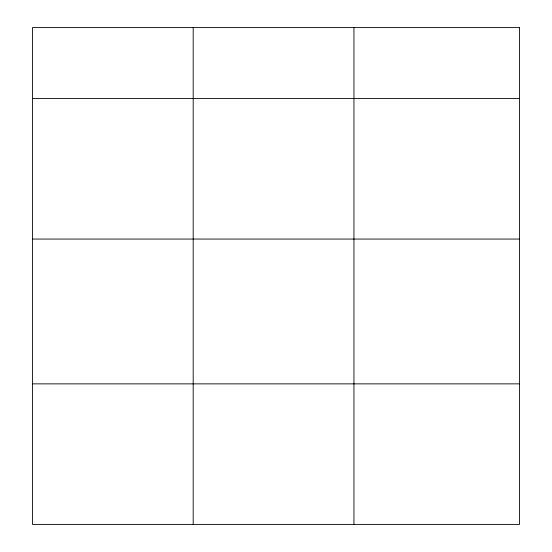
<?xml version="1.0" encoding="UTF-8"?>
<svg xmlns="http://www.w3.org/2000/svg" width="552" height="552" viewBox="0 0 552 552"><rect width="100%" height="100%" fill="white"/><g stroke="black" fill="none" stroke-linecap="round" stroke-linejoin="round"><path stroke-width="0.83" d="M32.444 98.518L519.556 98.518M32.444 239.057L519.556 239.057M32.444 383.861L519.556 383.861M353.935 27.6L353.935 524.4M193.193 27.6L193.193 524.4M519.556 27.6L32.444 27.6L32.444 524.4L519.556 524.4L519.556 27.6"/></g></svg>
